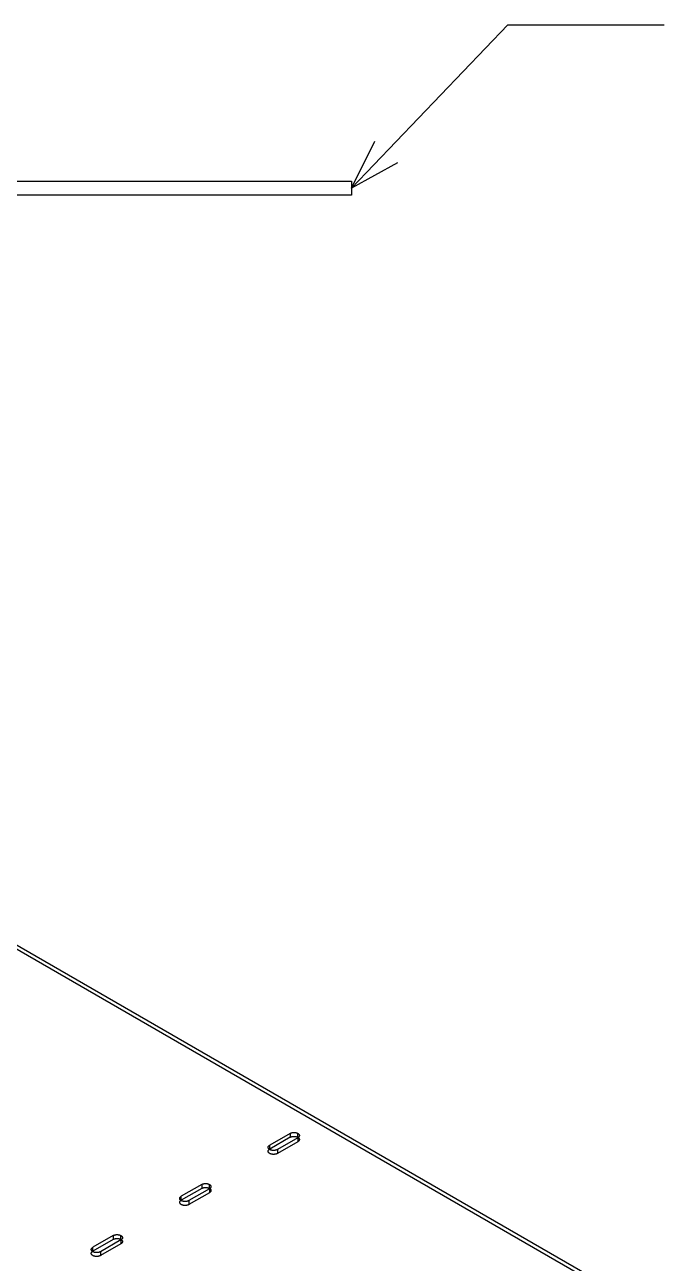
# Model space of a CAD drawing. Header units: inches. Extents: x 4 to 268, y 4 to 172.
# Drawn here: x 91.48 to 102.84, y 26.21 to 48.22 of the extents above; entities that cross this region are included whole.
import ezdxf

# ---------------------------------------------------------------- set-up
doc = ezdxf.new("R2010")
doc.units = ezdxf.units.IN
doc.header["$MEASUREMENT"] = 0

msp = doc.modelspace()

# ---------------------------------------------------------------- linework, layer by layer
at = {"layer": 'ANNOTATION'}
for p, q in [((97.288, 45.319), (100.066, 48.222)), ((100.066, 48.222), (102.844, 48.222)), ((97.288, 45.319), (97.702, 46.154)), ((98.103, 45.77), (97.288, 45.319))]:
    msp.add_line(p, q, dxfattribs=at)
at = {"layer": 'OUTLINE'}
for p, q in [((31.601, 45.444), (97.288, 45.444)), ((97.288, 45.444), (97.288, 45.194)), ((97.288, 45.194), (31.601, 45.194)), ((86.096, 34.889), (101.93, 25.747)), ((86.096, 34.819), (101.93, 25.677)), ((96.195, 28.519), (95.832, 28.309)), ((96.195, 28.449), (95.832, 28.24)), ((96.331, 28.44), (95.968, 28.231)), ((96.195, 28.519), (96.197, 28.52)), ((96.195, 28.519), (96.195, 28.449)), ((96.195, 28.449), (96.197, 28.45)), ((96.197, 28.52), (96.198, 28.521)), ((96.197, 28.45), (96.198, 28.451)), ((96.198, 28.521), (96.2, 28.522)), ((96.198, 28.451), (96.2, 28.452)), ((96.2, 28.522), (96.202, 28.522)), ((96.2, 28.452), (96.202, 28.453)), ((96.202, 28.522), (96.204, 28.523)), ((96.202, 28.453), (96.204, 28.454)), ((96.204, 28.523), (96.206, 28.524)), ((96.204, 28.454), (96.206, 28.454)), ((96.206, 28.524), (96.208, 28.525)), ((96.206, 28.454), (96.208, 28.455)), ((96.208, 28.525), (96.209, 28.526)), ((96.208, 28.455), (96.209, 28.456)), ((96.209, 28.526), (96.211, 28.526)), ((96.209, 28.456), (96.211, 28.457)), ((96.211, 28.526), (96.213, 28.527)), ((96.211, 28.457), (96.213, 28.457)), ((96.213, 28.527), (96.216, 28.528)), ((96.213, 28.457), (96.216, 28.458)), ((96.216, 28.528), (96.218, 28.529)), ((96.216, 28.458), (96.218, 28.459)), ((96.218, 28.529), (96.22, 28.529)), ((96.218, 28.459), (96.22, 28.459)), ((96.22, 28.529), (96.222, 28.53)), ((96.22, 28.459), (96.222, 28.46)), ((96.222, 28.53), (96.224, 28.53)), ((96.222, 28.46), (96.224, 28.461)), ((96.224, 28.53), (96.226, 28.531)), ((96.224, 28.461), (96.226, 28.461)), ((96.226, 28.531), (96.228, 28.531)), ((96.226, 28.461), (96.228, 28.462)), ((96.228, 28.531), (96.231, 28.532)), ((96.228, 28.462), (96.231, 28.462)), ((96.231, 28.532), (96.233, 28.532)), ((96.231, 28.462), (96.233, 28.462)), ((96.233, 28.532), (96.235, 28.533)), ((96.233, 28.462), (96.235, 28.463)), ((96.235, 28.533), (96.237, 28.533)), ((96.235, 28.463), (96.237, 28.463)), ((96.237, 28.533), (96.24, 28.533)), ((96.237, 28.463), (96.24, 28.464)), ((96.24, 28.533), (96.242, 28.534)), ((96.24, 28.464), (96.242, 28.464)), ((96.242, 28.534), (96.244, 28.534)), ((96.242, 28.464), (96.244, 28.464)), ((96.244, 28.534), (96.246, 28.534)), ((96.244, 28.464), (96.246, 28.464)), ((96.246, 28.534), (96.249, 28.534)), ((96.246, 28.464), (96.249, 28.465)), ((96.249, 28.534), (96.251, 28.535)), ((96.249, 28.465), (96.251, 28.465)), ((96.251, 28.535), (96.254, 28.535)), ((96.251, 28.465), (96.254, 28.465)), ((96.254, 28.535), (96.256, 28.535)), ((96.254, 28.465), (96.256, 28.465)), ((96.256, 28.535), (96.258, 28.535)), ((96.256, 28.465), (96.258, 28.465)), ((96.258, 28.535), (96.261, 28.535)), ((96.258, 28.465), (96.261, 28.465)), ((96.261, 28.535), (96.263, 28.535)), ((96.261, 28.465), (96.263, 28.465)), ((96.263, 28.535), (96.265, 28.535)), ((96.263, 28.465), (96.265, 28.465)), ((96.265, 28.535), (96.268, 28.535)), ((96.265, 28.465), (96.268, 28.465)), ((96.268, 28.535), (96.27, 28.535)), ((96.268, 28.465), (96.27, 28.465)), ((96.27, 28.535), (96.272, 28.535)), ((96.27, 28.465), (96.272, 28.465)), ((96.272, 28.535), (96.275, 28.535)), ((96.272, 28.465), (96.275, 28.465)), ((96.275, 28.535), (96.277, 28.534)), ((96.275, 28.465), (96.277, 28.465)), ((96.277, 28.534), (96.279, 28.534)), ((96.277, 28.465), (96.279, 28.464)), ((96.279, 28.534), (96.282, 28.534)), ((96.279, 28.464), (96.282, 28.464)), ((96.282, 28.534), (96.284, 28.534)), ((96.282, 28.464), (96.284, 28.464)), ((96.284, 28.534), (96.286, 28.533)), ((96.284, 28.464), (96.286, 28.464)), ((96.286, 28.533), (96.289, 28.533)), ((96.286, 28.464), (96.289, 28.463)), ((96.289, 28.533), (96.291, 28.533)), ((96.289, 28.463), (96.291, 28.463)), ((96.291, 28.533), (96.293, 28.532)), ((96.291, 28.463), (96.293, 28.462)), ((96.293, 28.532), (96.295, 28.532)), ((96.293, 28.462), (96.295, 28.462)), ((96.295, 28.532), (96.298, 28.531)), ((96.295, 28.462), (96.298, 28.462)), ((96.298, 28.531), (96.3, 28.531)), ((96.298, 28.462), (96.3, 28.461)), ((96.3, 28.531), (96.302, 28.53)), ((96.3, 28.461), (96.302, 28.461)), ((96.302, 28.53), (96.304, 28.53)), ((96.302, 28.461), (96.304, 28.46)), ((96.304, 28.53), (96.306, 28.529)), ((96.304, 28.46), (96.306, 28.459)), ((96.306, 28.529), (96.308, 28.529)), ((96.306, 28.459), (96.308, 28.459)), ((96.308, 28.529), (96.31, 28.528)), ((96.308, 28.459), (96.31, 28.458)), ((96.31, 28.528), (96.312, 28.527)), ((96.31, 28.458), (96.312, 28.457)), ((96.312, 28.527), (96.314, 28.526)), ((96.312, 28.457), (96.314, 28.457)), ((96.314, 28.526), (96.316, 28.526)), ((96.314, 28.457), (96.316, 28.456)), ((96.316, 28.526), (96.318, 28.525)), ((96.316, 28.456), (96.318, 28.455)), ((96.318, 28.525), (96.32, 28.524)), ((96.318, 28.455), (96.32, 28.454)), ((96.32, 28.524), (96.322, 28.523)), ((96.32, 28.454), (96.322, 28.454)), ((96.322, 28.523), (96.324, 28.522)), ((96.322, 28.454), (96.324, 28.453)), ((96.324, 28.522), (96.326, 28.522)), ((96.324, 28.453), (96.326, 28.452)), ((96.326, 28.522), (96.328, 28.521)), ((96.326, 28.452), (96.328, 28.451)), ((96.328, 28.521), (96.329, 28.52)), ((96.328, 28.451), (96.329, 28.45)), ((96.329, 28.52), (96.331, 28.519)), ((96.329, 28.45), (96.331, 28.449)), ((96.331, 28.519), (96.333, 28.518)), ((96.331, 28.449), (96.331, 28.519)), ((96.331, 28.449), (96.333, 28.448)), ((96.333, 28.441), (96.331, 28.44)), ((96.331, 28.44), (96.331, 28.37)), ((96.333, 28.518), (96.334, 28.517)), ((96.333, 28.448), (96.334, 28.447)), ((96.334, 28.442), (96.333, 28.441)), ((96.334, 28.517), (96.336, 28.516)), ((96.334, 28.447), (96.336, 28.446)), ((96.336, 28.443), (96.334, 28.442)), ((96.336, 28.516), (96.337, 28.515)), ((96.336, 28.446), (96.337, 28.445)), ((96.337, 28.444), (96.336, 28.443)), ((96.337, 28.515), (96.339, 28.514)), ((96.339, 28.445), (96.337, 28.444)), ((96.337, 28.445), (96.339, 28.444)), ((96.339, 28.514), (96.34, 28.513)), ((96.34, 28.446), (96.339, 28.445)), ((96.339, 28.444), (96.34, 28.443)), ((96.34, 28.513), (96.342, 28.512)), ((96.342, 28.448), (96.34, 28.446)), ((96.34, 28.443), (96.342, 28.442)), ((96.342, 28.512), (96.343, 28.51)), ((96.343, 28.449), (96.342, 28.448)), ((96.342, 28.442), (96.343, 28.441)), ((96.343, 28.51), (96.344, 28.509)), ((96.344, 28.45), (96.343, 28.449)), ((96.343, 28.441), (96.344, 28.439)), ((96.344, 28.509), (96.345, 28.508)), ((96.345, 28.451), (96.344, 28.45)), ((96.344, 28.439), (96.345, 28.438)), ((96.345, 28.508), (96.347, 28.507)), ((96.347, 28.452), (96.345, 28.451)), ((96.345, 28.438), (96.347, 28.437)), ((96.347, 28.507), (96.348, 28.506)), ((96.348, 28.453), (96.347, 28.452)), ((96.347, 28.437), (96.348, 28.436)), ((96.348, 28.506), (96.349, 28.505)), ((96.349, 28.455), (96.348, 28.453)), ((96.348, 28.436), (96.349, 28.435)), ((96.349, 28.505), (96.35, 28.503)), ((96.35, 28.456), (96.349, 28.455)), ((96.349, 28.435), (96.35, 28.433)), ((96.35, 28.503), (96.351, 28.502)), ((96.351, 28.457), (96.35, 28.456)), ((96.35, 28.433), (96.351, 28.432)), ((96.351, 28.502), (96.352, 28.501)), ((96.352, 28.458), (96.351, 28.457)), ((96.351, 28.432), (96.352, 28.431)), ((96.352, 28.501), (96.353, 28.5)), ((96.353, 28.46), (96.352, 28.458)), ((96.352, 28.431), (96.353, 28.43)), ((96.353, 28.5), (96.354, 28.498)), ((96.354, 28.461), (96.353, 28.46)), ((96.353, 28.43), (96.354, 28.428)), ((96.354, 28.498), (96.354, 28.497)), ((96.354, 28.497), (96.355, 28.496)), ((96.355, 28.463), (96.354, 28.462)), ((96.354, 28.462), (96.354, 28.461)), ((96.354, 28.428), (96.354, 28.427)), ((96.354, 28.427), (96.355, 28.426)), ((96.355, 28.496), (96.356, 28.494)), ((96.356, 28.465), (96.355, 28.463)), ((96.355, 28.426), (96.356, 28.425)), ((96.356, 28.494), (96.356, 28.493)), ((96.356, 28.493), (96.357, 28.492)), ((96.357, 28.467), (96.356, 28.466)), ((96.356, 28.466), (96.356, 28.465)), ((96.356, 28.425), (96.356, 28.423)), ((96.356, 28.423), (96.357, 28.422)), ((96.357, 28.398), (96.356, 28.396)), ((96.356, 28.396), (96.356, 28.395)), ((96.357, 28.492), (96.357, 28.49)), ((96.357, 28.49), (96.358, 28.489)), ((96.358, 28.47), (96.357, 28.469)), ((96.357, 28.469), (96.357, 28.467)), ((96.357, 28.422), (96.357, 28.421)), ((96.357, 28.421), (96.358, 28.419)), ((96.358, 28.4), (96.357, 28.399)), ((96.357, 28.399), (96.357, 28.398)), ((96.358, 28.489), (96.358, 28.488)), ((96.358, 28.488), (96.358, 28.486)), ((96.358, 28.486), (96.359, 28.485)), ((96.359, 28.474), (96.358, 28.473)), ((96.358, 28.473), (96.358, 28.471)), ((96.358, 28.471), (96.358, 28.47)), ((96.358, 28.419), (96.358, 28.418)), ((96.358, 28.418), (96.358, 28.417)), ((96.358, 28.417), (96.359, 28.415)), ((96.359, 28.404), (96.358, 28.403)), ((96.358, 28.403), (96.358, 28.402)), ((96.358, 28.402), (96.358, 28.4)), ((96.359, 28.485), (96.359, 28.484)), ((96.359, 28.484), (96.359, 28.482)), ((96.359, 28.482), (96.359, 28.481)), ((96.359, 28.481), (96.359, 28.48)), ((96.359, 28.48), (96.359, 28.478)), ((96.359, 28.478), (96.359, 28.477)), ((96.359, 28.477), (96.359, 28.475)), ((96.359, 28.475), (96.359, 28.474)), ((96.359, 28.415), (96.359, 28.414)), ((96.359, 28.414), (96.359, 28.412)), ((96.359, 28.412), (96.359, 28.411)), ((96.359, 28.411), (96.359, 28.41)), ((96.359, 28.41), (96.359, 28.408)), ((96.359, 28.408), (96.359, 28.407)), ((96.359, 28.407), (96.359, 28.406)), ((96.359, 28.406), (96.359, 28.404)), ((95.804, 28.276), (95.805, 28.278)), ((95.804, 28.273), (95.804, 28.276)), ((95.804, 28.27), (95.804, 28.273)), ((95.804, 28.267), (95.804, 28.27)), ((95.804, 28.265), (95.804, 28.267)), ((95.805, 28.262), (95.804, 28.265)), ((95.804, 28.206), (95.805, 28.208)), ((95.804, 28.203), (95.804, 28.206)), ((95.804, 28.2), (95.804, 28.203)), ((95.804, 28.198), (95.804, 28.2)), ((95.804, 28.195), (95.804, 28.198)), ((95.805, 28.192), (95.804, 28.195)), ((95.805, 28.278), (95.806, 28.281)), ((95.806, 28.259), (95.805, 28.262)), ((95.805, 28.208), (95.806, 28.211)), ((95.806, 28.189), (95.805, 28.192)), ((95.806, 28.281), (95.807, 28.284)), ((95.807, 28.257), (95.806, 28.259)), ((95.806, 28.211), (95.807, 28.214)), ((95.807, 28.187), (95.806, 28.189)), ((95.807, 28.284), (95.808, 28.286)), ((95.808, 28.254), (95.807, 28.257)), ((95.807, 28.214), (95.808, 28.216)), ((95.808, 28.184), (95.807, 28.187)), ((95.808, 28.286), (95.81, 28.289)), ((95.81, 28.251), (95.808, 28.254)), ((95.808, 28.216), (95.81, 28.219)), ((95.81, 28.182), (95.808, 28.184)), ((95.81, 28.289), (95.811, 28.291)), ((95.811, 28.249), (95.81, 28.251)), ((95.81, 28.219), (95.811, 28.222)), ((95.811, 28.179), (95.81, 28.182)), ((95.811, 28.291), (95.813, 28.294)), ((95.813, 28.246), (95.811, 28.249)), ((95.811, 28.222), (95.813, 28.224)), ((95.813, 28.177), (95.811, 28.179)), ((95.813, 28.294), (95.815, 28.296)), ((95.815, 28.244), (95.813, 28.246)), ((95.813, 28.224), (95.815, 28.226)), ((95.815, 28.174), (95.813, 28.177)), ((95.815, 28.296), (95.818, 28.299)), ((95.818, 28.242), (95.815, 28.244)), ((95.815, 28.226), (95.818, 28.229)), ((95.818, 28.299), (95.82, 28.301)), ((95.82, 28.239), (95.818, 28.242)), ((95.818, 28.229), (95.82, 28.231)), ((95.82, 28.301), (95.823, 28.303)), ((95.823, 28.237), (95.82, 28.239)), ((95.82, 28.231), (95.823, 28.233)), ((95.823, 28.303), (95.826, 28.305)), ((95.826, 28.235), (95.823, 28.237)), ((95.823, 28.233), (95.826, 28.235)), ((95.826, 28.305), (95.829, 28.307)), ((95.826, 28.235), (95.829, 28.238)), ((95.829, 28.233), (95.826, 28.235)), ((95.829, 28.307), (95.832, 28.309)), ((95.829, 28.238), (95.832, 28.24)), ((95.832, 28.231), (95.829, 28.233)), ((95.832, 28.24), (95.832, 28.309)), ((95.836, 28.229), (95.832, 28.231)), ((95.839, 28.227), (95.836, 28.229)), ((95.843, 28.225), (95.839, 28.227)), ((95.847, 28.224), (95.843, 28.225)), ((95.851, 28.222), (95.847, 28.224)), ((95.855, 28.221), (95.851, 28.222)), ((95.859, 28.22), (95.855, 28.221)), ((95.863, 28.219), (95.859, 28.22)), ((95.868, 28.218), (95.863, 28.219)), ((95.872, 28.217), (95.868, 28.218)), ((95.877, 28.216), (95.872, 28.217)), ((95.881, 28.216), (95.877, 28.216)), ((95.886, 28.215), (95.881, 28.216)), ((95.891, 28.215), (95.886, 28.215)), ((95.895, 28.215), (95.891, 28.215)), ((95.9, 28.215), (95.895, 28.215)), ((95.905, 28.215), (95.9, 28.215)), ((95.91, 28.215), (95.905, 28.215)), ((95.914, 28.215), (95.91, 28.215)), ((95.919, 28.216), (95.914, 28.215)), ((95.924, 28.216), (95.919, 28.216)), ((95.928, 28.217), (95.924, 28.216)), ((95.933, 28.218), (95.928, 28.217)), ((95.937, 28.219), (95.933, 28.218)), ((95.941, 28.22), (95.937, 28.219)), ((95.945, 28.221), (95.941, 28.22)), ((95.95, 28.222), (95.945, 28.221)), ((95.954, 28.224), (95.95, 28.222)), ((95.957, 28.225), (95.954, 28.224)), ((95.961, 28.227), (95.957, 28.225)), ((95.965, 28.229), (95.961, 28.227)), ((95.968, 28.231), (95.965, 28.229)), ((96.331, 28.37), (95.968, 28.161)), ((95.968, 28.231), (95.968, 28.161)), ((96.333, 28.371), (96.331, 28.37)), ((96.334, 28.372), (96.333, 28.371)), ((96.336, 28.373), (96.334, 28.372)), ((96.337, 28.374), (96.336, 28.373)), ((96.339, 28.376), (96.337, 28.374)), ((96.34, 28.377), (96.339, 28.376)), ((96.342, 28.378), (96.34, 28.377)), ((96.343, 28.379), (96.342, 28.378)), ((96.344, 28.38), (96.343, 28.379)), ((96.345, 28.381), (96.344, 28.38)), ((96.347, 28.382), (96.345, 28.381)), ((96.348, 28.384), (96.347, 28.382)), ((96.349, 28.385), (96.348, 28.384)), ((96.35, 28.386), (96.349, 28.385)), ((96.351, 28.387), (96.35, 28.386)), ((96.352, 28.388), (96.351, 28.387)), ((96.353, 28.39), (96.352, 28.388)), ((96.354, 28.391), (96.353, 28.39)), ((96.355, 28.394), (96.354, 28.392)), ((96.354, 28.392), (96.354, 28.391)), ((96.356, 28.395), (96.355, 28.394)), ((95.818, 28.172), (95.815, 28.174)), ((95.82, 28.169), (95.818, 28.172)), ((95.823, 28.167), (95.82, 28.169)), ((95.826, 28.165), (95.823, 28.167)), ((95.829, 28.163), (95.826, 28.165)), ((95.832, 28.161), (95.829, 28.163)), ((95.836, 28.159), (95.832, 28.161)), ((95.839, 28.157), (95.836, 28.159)), ((95.843, 28.156), (95.839, 28.157)), ((95.847, 28.154), (95.843, 28.156)), ((95.851, 28.153), (95.847, 28.154)), ((95.855, 28.151), (95.851, 28.153)), ((95.859, 28.15), (95.855, 28.151)), ((95.863, 28.149), (95.859, 28.15)), ((95.868, 28.148), (95.863, 28.149)), ((95.872, 28.147), (95.868, 28.148)), ((95.877, 28.146), (95.872, 28.147)), ((95.881, 28.146), (95.877, 28.146)), ((95.886, 28.145), (95.881, 28.146)), ((95.891, 28.145), (95.886, 28.145)), ((95.895, 28.145), (95.891, 28.145)), ((95.9, 28.145), (95.895, 28.145)), ((95.905, 28.145), (95.9, 28.145)), ((95.91, 28.145), (95.905, 28.145)), ((95.914, 28.145), (95.91, 28.145)), ((95.919, 28.146), (95.914, 28.145)), ((95.924, 28.146), (95.919, 28.146)), ((95.928, 28.147), (95.924, 28.146)), ((95.933, 28.148), (95.928, 28.147)), ((95.937, 28.149), (95.933, 28.148)), ((95.941, 28.15), (95.937, 28.149)), ((95.945, 28.151), (95.941, 28.15)), ((95.95, 28.153), (95.945, 28.151)), ((95.954, 28.154), (95.95, 28.153)), ((95.957, 28.156), (95.954, 28.154)), ((95.961, 28.157), (95.957, 28.156)), ((95.965, 28.159), (95.961, 28.157)), ((95.968, 28.161), (95.965, 28.159)), ((94.623, 27.611), (94.26, 27.402)), ((94.623, 27.541), (94.26, 27.332)), ((94.759, 27.533), (94.396, 27.323)), ((94.623, 27.611), (94.624, 27.612)), ((94.623, 27.611), (94.623, 27.541)), ((94.623, 27.541), (94.624, 27.542)), ((94.624, 27.612), (94.626, 27.613)), ((94.624, 27.542), (94.626, 27.543)), ((94.626, 27.613), (94.628, 27.614)), ((94.626, 27.543), (94.628, 27.544)), ((94.628, 27.614), (94.63, 27.615)), ((94.628, 27.544), (94.63, 27.545)), ((94.63, 27.615), (94.632, 27.616)), ((94.63, 27.545), (94.632, 27.546)), ((94.632, 27.616), (94.634, 27.616)), ((94.632, 27.546), (94.634, 27.547)), ((94.634, 27.616), (94.635, 27.617)), ((94.634, 27.547), (94.635, 27.547)), ((94.635, 27.617), (94.637, 27.618)), ((94.635, 27.547), (94.637, 27.548)), ((94.637, 27.618), (94.639, 27.619)), ((94.637, 27.548), (94.639, 27.549)), ((94.639, 27.619), (94.641, 27.619)), ((94.639, 27.549), (94.641, 27.55)), ((94.641, 27.619), (94.643, 27.62)), ((94.641, 27.55), (94.643, 27.55)), ((94.643, 27.62), (94.645, 27.621)), ((94.643, 27.55), (94.645, 27.551)), ((94.645, 27.621), (94.648, 27.621)), ((94.645, 27.551), (94.648, 27.552)), ((94.648, 27.621), (94.65, 27.622)), ((94.648, 27.552), (94.65, 27.552)), ((94.65, 27.622), (94.652, 27.623)), ((94.65, 27.552), (94.652, 27.553)), ((94.652, 27.623), (94.654, 27.623)), ((94.652, 27.553), (94.654, 27.553)), ((94.654, 27.623), (94.656, 27.624)), ((94.654, 27.553), (94.656, 27.554)), ((94.656, 27.624), (94.658, 27.624)), ((94.656, 27.554), (94.658, 27.554)), ((94.658, 27.624), (94.661, 27.625)), ((94.658, 27.554), (94.661, 27.555)), ((94.661, 27.625), (94.663, 27.625)), ((94.661, 27.555), (94.663, 27.555)), ((94.663, 27.625), (94.665, 27.625)), ((94.663, 27.555), (94.665, 27.556)), ((94.665, 27.625), (94.667, 27.626)), ((94.665, 27.556), (94.667, 27.556)), ((94.667, 27.626), (94.67, 27.626)), ((94.667, 27.556), (94.67, 27.556)), ((94.67, 27.626), (94.672, 27.626)), ((94.67, 27.556), (94.672, 27.557)), ((94.672, 27.626), (94.674, 27.627)), ((94.672, 27.557), (94.674, 27.557)), ((94.674, 27.627), (94.677, 27.627)), ((94.674, 27.557), (94.677, 27.557)), ((94.677, 27.627), (94.679, 27.627)), ((94.677, 27.557), (94.679, 27.557)), ((94.679, 27.627), (94.681, 27.627)), ((94.679, 27.557), (94.681, 27.557)), ((94.681, 27.627), (94.684, 27.627)), ((94.681, 27.557), (94.684, 27.557)), ((94.684, 27.627), (94.686, 27.627)), ((94.684, 27.557), (94.686, 27.558)), ((94.686, 27.627), (94.688, 27.627)), ((94.686, 27.558), (94.688, 27.558)), ((94.688, 27.627), (94.691, 27.627)), ((94.688, 27.558), (94.691, 27.558)), ((94.691, 27.627), (94.693, 27.627)), ((94.691, 27.558), (94.693, 27.558)), ((94.693, 27.627), (94.696, 27.627)), ((94.693, 27.558), (94.696, 27.558)), ((94.696, 27.627), (94.698, 27.627)), ((94.696, 27.558), (94.698, 27.557)), ((94.698, 27.627), (94.7, 27.627)), ((94.698, 27.557), (94.7, 27.557)), ((94.7, 27.627), (94.703, 27.627)), ((94.7, 27.557), (94.703, 27.557)), ((94.703, 27.627), (94.705, 27.627)), ((94.703, 27.557), (94.705, 27.557)), ((94.705, 27.627), (94.707, 27.627)), ((94.705, 27.557), (94.707, 27.557)), ((94.707, 27.627), (94.71, 27.626)), ((94.707, 27.557), (94.71, 27.557)), ((94.71, 27.626), (94.712, 27.626)), ((94.71, 27.557), (94.712, 27.556)), ((94.712, 27.626), (94.714, 27.626)), ((94.712, 27.556), (94.714, 27.556)), ((94.714, 27.626), (94.716, 27.625)), ((94.714, 27.556), (94.716, 27.556)), ((94.716, 27.625), (94.719, 27.625)), ((94.716, 27.556), (94.719, 27.555)), ((94.719, 27.625), (94.721, 27.625)), ((94.719, 27.555), (94.721, 27.555)), ((94.721, 27.625), (94.723, 27.624)), ((94.721, 27.555), (94.723, 27.554)), ((94.723, 27.624), (94.725, 27.624)), ((94.723, 27.554), (94.725, 27.554)), ((94.725, 27.624), (94.728, 27.623)), ((94.725, 27.554), (94.728, 27.553)), ((94.728, 27.623), (94.73, 27.623)), ((94.728, 27.553), (94.73, 27.553)), ((94.73, 27.623), (94.732, 27.622)), ((94.73, 27.553), (94.732, 27.552)), ((94.732, 27.622), (94.734, 27.621)), ((94.732, 27.552), (94.734, 27.552)), ((94.734, 27.621), (94.736, 27.621)), ((94.734, 27.552), (94.736, 27.551)), ((94.736, 27.621), (94.738, 27.62)), ((94.736, 27.551), (94.738, 27.55)), ((94.738, 27.62), (94.74, 27.619)), ((94.738, 27.55), (94.74, 27.55)), ((94.74, 27.619), (94.742, 27.619)), ((94.74, 27.55), (94.742, 27.549)), ((94.742, 27.619), (94.744, 27.618)), ((94.742, 27.549), (94.744, 27.548)), ((94.744, 27.618), (94.746, 27.617)), ((94.744, 27.548), (94.746, 27.547)), ((94.746, 27.617), (94.748, 27.616)), ((94.746, 27.547), (94.748, 27.547)), ((94.748, 27.616), (94.75, 27.616)), ((94.748, 27.547), (94.75, 27.546)), ((94.75, 27.616), (94.752, 27.615)), ((94.75, 27.546), (94.752, 27.545)), ((94.752, 27.615), (94.754, 27.614)), ((94.752, 27.545), (94.754, 27.544)), ((94.754, 27.614), (94.755, 27.613)), ((94.754, 27.544), (94.755, 27.543)), ((94.755, 27.613), (94.757, 27.612)), ((94.755, 27.543), (94.757, 27.542)), ((94.757, 27.612), (94.759, 27.611)), ((94.757, 27.542), (94.759, 27.541)), ((94.759, 27.541), (94.759, 27.611)), ((94.759, 27.611), (94.76, 27.61)), ((94.759, 27.541), (94.76, 27.54)), ((94.76, 27.534), (94.759, 27.533)), ((94.759, 27.533), (94.759, 27.463)), ((94.76, 27.61), (94.762, 27.609)), ((94.76, 27.54), (94.762, 27.539)), ((94.762, 27.535), (94.76, 27.534)), ((94.762, 27.609), (94.764, 27.608)), ((94.762, 27.539), (94.764, 27.538)), ((94.764, 27.536), (94.762, 27.535)), ((94.764, 27.608), (94.765, 27.607)), ((94.764, 27.538), (94.765, 27.537)), ((94.765, 27.537), (94.764, 27.536)), ((94.765, 27.607), (94.767, 27.606)), ((94.767, 27.538), (94.765, 27.537)), ((94.765, 27.537), (94.767, 27.536)), ((94.767, 27.606), (94.768, 27.605)), ((94.768, 27.539), (94.767, 27.538)), ((94.767, 27.536), (94.768, 27.535)), ((94.768, 27.605), (94.769, 27.604)), ((94.769, 27.54), (94.768, 27.539)), ((94.768, 27.535), (94.769, 27.534)), ((94.769, 27.604), (94.771, 27.603)), ((94.771, 27.541), (94.769, 27.54)), ((94.769, 27.534), (94.771, 27.533)), ((94.771, 27.603), (94.772, 27.602)), ((94.772, 27.542), (94.771, 27.541)), ((94.771, 27.533), (94.772, 27.532)), ((94.772, 27.602), (94.773, 27.6)), ((94.773, 27.543), (94.772, 27.542)), ((94.772, 27.532), (94.773, 27.531)), ((94.773, 27.6), (94.775, 27.599)), ((94.775, 27.544), (94.773, 27.543)), ((94.773, 27.531), (94.775, 27.529)), ((94.775, 27.599), (94.776, 27.598)), ((94.776, 27.546), (94.775, 27.544)), ((94.775, 27.529), (94.776, 27.528)), ((94.776, 27.598), (94.777, 27.597)), ((94.777, 27.547), (94.776, 27.546)), ((94.776, 27.528), (94.777, 27.527)), ((94.777, 27.597), (94.778, 27.596)), ((94.778, 27.548), (94.777, 27.547)), ((94.777, 27.527), (94.778, 27.526)), ((94.778, 27.596), (94.779, 27.594)), ((94.779, 27.549), (94.778, 27.548)), ((94.778, 27.526), (94.779, 27.525)), ((94.779, 27.594), (94.78, 27.593)), ((94.78, 27.551), (94.779, 27.549)), ((94.779, 27.525), (94.78, 27.523)), ((94.78, 27.593), (94.781, 27.592)), ((94.781, 27.552), (94.78, 27.551)), ((94.78, 27.523), (94.781, 27.522)), ((94.781, 27.592), (94.781, 27.591)), ((94.781, 27.591), (94.782, 27.589)), ((94.782, 27.554), (94.781, 27.553)), ((94.781, 27.553), (94.781, 27.552)), ((94.781, 27.522), (94.781, 27.521)), ((94.781, 27.521), (94.782, 27.519)), ((94.782, 27.589), (94.783, 27.588)), ((94.783, 27.556), (94.782, 27.554)), ((94.782, 27.519), (94.783, 27.518)), ((94.783, 27.588), (94.784, 27.587)), ((94.784, 27.557), (94.783, 27.556)), ((94.783, 27.518), (94.784, 27.517)), ((94.784, 27.587), (94.784, 27.585)), ((94.784, 27.585), (94.785, 27.584)), ((94.785, 27.56), (94.784, 27.558)), ((94.784, 27.558), (94.784, 27.557)), ((94.784, 27.517), (94.784, 27.516)), ((94.784, 27.516), (94.785, 27.514)), ((94.785, 27.584), (94.785, 27.583)), ((94.785, 27.583), (94.786, 27.581)), ((94.786, 27.562), (94.785, 27.561)), ((94.785, 27.561), (94.785, 27.56)), ((94.786, 27.581), (94.786, 27.58)), ((94.786, 27.58), (94.786, 27.579)), ((94.786, 27.579), (94.787, 27.577)), ((94.787, 27.566), (94.786, 27.565)), ((94.786, 27.565), (94.786, 27.564)), ((94.786, 27.564), (94.786, 27.562)), ((94.787, 27.577), (94.787, 27.576)), ((94.787, 27.576), (94.787, 27.575)), ((94.787, 27.575), (94.787, 27.573)), ((94.787, 27.573), (94.787, 27.572)), ((94.787, 27.572), (94.787, 27.57)), ((94.787, 27.57), (94.787, 27.569)), ((94.787, 27.569), (94.787, 27.568)), ((94.787, 27.568), (94.787, 27.566)), ((94.232, 27.368), (94.233, 27.371)), ((94.232, 27.365), (94.232, 27.368)), ((94.232, 27.362), (94.232, 27.365)), ((94.232, 27.36), (94.232, 27.362)), ((94.232, 27.357), (94.232, 27.36)), ((94.233, 27.354), (94.232, 27.357)), ((94.232, 27.298), (94.233, 27.301)), ((94.232, 27.295), (94.232, 27.298)), ((94.232, 27.293), (94.232, 27.295)), ((94.233, 27.371), (94.234, 27.373)), ((94.234, 27.352), (94.233, 27.354)), ((94.233, 27.301), (94.234, 27.303)), ((94.234, 27.373), (94.235, 27.376)), ((94.235, 27.349), (94.234, 27.352)), ((94.234, 27.303), (94.235, 27.306)), ((94.235, 27.376), (94.236, 27.379)), ((94.236, 27.346), (94.235, 27.349)), ((94.235, 27.306), (94.236, 27.309)), ((94.236, 27.379), (94.237, 27.381)), ((94.237, 27.344), (94.236, 27.346)), ((94.236, 27.309), (94.237, 27.311)), ((94.237, 27.381), (94.239, 27.384)), ((94.239, 27.341), (94.237, 27.344)), ((94.237, 27.311), (94.239, 27.314)), ((94.239, 27.384), (94.241, 27.386)), ((94.241, 27.339), (94.239, 27.341)), ((94.239, 27.314), (94.241, 27.316)), ((94.241, 27.386), (94.243, 27.389)), ((94.243, 27.336), (94.241, 27.339)), ((94.241, 27.316), (94.243, 27.319)), ((94.243, 27.389), (94.246, 27.391)), ((94.246, 27.334), (94.243, 27.336)), ((94.243, 27.319), (94.246, 27.321)), ((94.246, 27.391), (94.248, 27.393)), ((94.248, 27.332), (94.246, 27.334)), ((94.246, 27.321), (94.248, 27.323)), ((94.248, 27.393), (94.251, 27.395)), ((94.251, 27.329), (94.248, 27.332)), ((94.248, 27.323), (94.251, 27.326)), ((94.251, 27.395), (94.254, 27.398)), ((94.254, 27.327), (94.251, 27.329)), ((94.251, 27.326), (94.254, 27.328)), ((94.254, 27.398), (94.257, 27.4)), ((94.254, 27.328), (94.257, 27.33)), ((94.257, 27.325), (94.254, 27.327)), ((94.257, 27.4), (94.26, 27.402)), ((94.257, 27.33), (94.26, 27.332)), ((94.26, 27.323), (94.257, 27.325)), ((94.26, 27.332), (94.26, 27.402)), ((94.263, 27.321), (94.26, 27.323)), ((94.267, 27.319), (94.263, 27.321)), ((94.271, 27.318), (94.267, 27.319)), ((94.275, 27.316), (94.271, 27.318)), ((94.279, 27.315), (94.275, 27.316)), ((94.283, 27.313), (94.279, 27.315)), ((94.287, 27.312), (94.283, 27.313)), ((94.291, 27.311), (94.287, 27.312)), ((94.296, 27.31), (94.291, 27.311)), ((94.3, 27.309), (94.296, 27.31)), ((94.305, 27.309), (94.3, 27.309)), ((94.309, 27.308), (94.305, 27.309)), ((94.314, 27.307), (94.309, 27.308)), ((94.319, 27.307), (94.314, 27.307)), ((94.323, 27.307), (94.319, 27.307)), ((94.328, 27.307), (94.323, 27.307)), ((94.333, 27.307), (94.328, 27.307)), ((94.337, 27.307), (94.333, 27.307)), ((94.342, 27.307), (94.337, 27.307)), ((94.347, 27.308), (94.342, 27.307)), ((94.351, 27.309), (94.347, 27.308)), ((94.356, 27.309), (94.351, 27.309)), ((94.36, 27.31), (94.356, 27.309)), ((94.365, 27.311), (94.36, 27.31)), ((94.369, 27.312), (94.365, 27.311)), ((94.373, 27.313), (94.369, 27.312)), ((94.377, 27.315), (94.373, 27.313)), ((94.381, 27.316), (94.377, 27.315)), ((94.385, 27.318), (94.381, 27.316)), ((94.389, 27.319), (94.385, 27.318)), ((94.393, 27.321), (94.389, 27.319)), ((94.396, 27.323), (94.393, 27.321)), ((94.759, 27.463), (94.396, 27.253)), ((94.396, 27.323), (94.396, 27.253)), ((94.76, 27.464), (94.759, 27.463)), ((94.762, 27.465), (94.76, 27.464)), ((94.764, 27.466), (94.762, 27.465)), ((94.765, 27.467), (94.764, 27.466)), ((94.767, 27.468), (94.765, 27.467)), ((94.768, 27.469), (94.767, 27.468)), ((94.769, 27.47), (94.768, 27.469)), ((94.771, 27.471), (94.769, 27.47)), ((94.772, 27.472), (94.771, 27.471)), ((94.773, 27.473), (94.772, 27.472)), ((94.775, 27.475), (94.773, 27.473)), ((94.776, 27.476), (94.775, 27.475)), ((94.777, 27.477), (94.776, 27.476)), ((94.778, 27.478), (94.777, 27.477)), ((94.779, 27.48), (94.778, 27.478)), ((94.78, 27.481), (94.779, 27.48)), ((94.781, 27.482), (94.78, 27.481)), ((94.782, 27.485), (94.781, 27.483)), ((94.781, 27.483), (94.781, 27.482)), ((94.783, 27.486), (94.782, 27.485)), ((94.784, 27.487), (94.783, 27.486)), ((94.785, 27.49), (94.784, 27.489)), ((94.784, 27.489), (94.784, 27.487)), ((94.785, 27.514), (94.785, 27.513)), ((94.785, 27.513), (94.786, 27.512)), ((94.786, 27.493), (94.785, 27.491)), ((94.785, 27.491), (94.785, 27.49)), ((94.786, 27.512), (94.786, 27.51)), ((94.786, 27.51), (94.786, 27.509)), ((94.786, 27.509), (94.787, 27.507)), ((94.787, 27.497), (94.786, 27.495)), ((94.786, 27.495), (94.786, 27.494)), ((94.786, 27.494), (94.786, 27.493)), ((94.787, 27.507), (94.787, 27.506)), ((94.787, 27.506), (94.787, 27.505)), ((94.787, 27.505), (94.787, 27.503)), ((94.787, 27.503), (94.787, 27.502)), ((94.787, 27.502), (94.787, 27.501)), ((94.787, 27.501), (94.787, 27.499)), ((94.787, 27.499), (94.787, 27.498)), ((94.787, 27.498), (94.787, 27.497)), ((94.232, 27.29), (94.232, 27.293)), ((94.232, 27.287), (94.232, 27.29)), ((94.233, 27.284), (94.232, 27.287)), ((94.234, 27.282), (94.233, 27.284)), ((94.235, 27.279), (94.234, 27.282)), ((94.236, 27.276), (94.235, 27.279)), ((94.237, 27.274), (94.236, 27.276)), ((94.239, 27.271), (94.237, 27.274)), ((94.241, 27.269), (94.239, 27.271)), ((94.243, 27.266), (94.241, 27.269)), ((94.246, 27.264), (94.243, 27.266)), ((94.248, 27.262), (94.246, 27.264)), ((94.251, 27.259), (94.248, 27.262)), ((94.254, 27.257), (94.251, 27.259)), ((94.257, 27.255), (94.254, 27.257)), ((94.26, 27.253), (94.257, 27.255)), ((94.263, 27.251), (94.26, 27.253)), ((94.267, 27.25), (94.263, 27.251)), ((94.271, 27.248), (94.267, 27.25)), ((94.275, 27.246), (94.271, 27.248)), ((94.279, 27.245), (94.275, 27.246)), ((94.283, 27.244), (94.279, 27.245)), ((94.287, 27.242), (94.283, 27.244)), ((94.291, 27.241), (94.287, 27.242)), ((94.296, 27.24), (94.291, 27.241)), ((94.3, 27.239), (94.296, 27.24)), ((94.305, 27.239), (94.3, 27.239)), ((94.309, 27.238), (94.305, 27.239)), ((94.314, 27.238), (94.309, 27.238)), ((94.319, 27.237), (94.314, 27.238)), ((94.323, 27.237), (94.319, 27.237)), ((94.328, 27.237), (94.323, 27.237)), ((94.333, 27.237), (94.328, 27.237)), ((94.337, 27.237), (94.333, 27.237)), ((94.342, 27.238), (94.337, 27.237)), ((94.347, 27.238), (94.342, 27.238)), ((94.351, 27.239), (94.347, 27.238)), ((94.356, 27.239), (94.351, 27.239)), ((94.36, 27.24), (94.356, 27.239)), ((94.365, 27.241), (94.36, 27.24)), ((94.369, 27.242), (94.365, 27.241)), ((94.373, 27.244), (94.369, 27.242)), ((94.377, 27.245), (94.373, 27.244)), ((94.381, 27.246), (94.377, 27.245)), ((94.385, 27.248), (94.381, 27.246)), ((94.389, 27.25), (94.385, 27.248)), ((94.393, 27.251), (94.389, 27.25)), ((94.396, 27.253), (94.393, 27.251)), ((93.051, 26.703), (92.688, 26.494)), ((93.051, 26.703), (93.052, 26.704)), ((93.051, 26.703), (93.051, 26.634)), ((93.051, 26.634), (93.052, 26.635)), ((93.052, 26.704), (93.054, 26.705)), ((93.052, 26.635), (93.054, 26.636)), ((93.054, 26.705), (93.056, 26.706)), ((93.054, 26.636), (93.056, 26.636)), ((93.056, 26.706), (93.058, 26.707)), ((93.056, 26.636), (93.058, 26.637)), ((93.058, 26.707), (93.06, 26.708)), ((93.058, 26.637), (93.06, 26.638)), ((93.06, 26.708), (93.061, 26.709)), ((93.06, 26.638), (93.061, 26.639)), ((93.061, 26.709), (93.063, 26.71)), ((93.061, 26.639), (93.063, 26.64)), ((93.063, 26.71), (93.065, 26.71)), ((93.063, 26.64), (93.065, 26.641)), ((93.065, 26.71), (93.067, 26.711)), ((93.065, 26.641), (93.067, 26.641)), ((93.067, 26.711), (93.069, 26.712)), ((93.067, 26.641), (93.069, 26.642)), ((93.069, 26.712), (93.071, 26.712)), ((93.069, 26.642), (93.071, 26.643)), ((93.071, 26.712), (93.073, 26.713)), ((93.071, 26.643), (93.073, 26.643)), ((93.073, 26.713), (93.075, 26.714)), ((93.073, 26.643), (93.075, 26.644)), ((93.075, 26.714), (93.078, 26.714)), ((93.075, 26.644), (93.078, 26.645)), ((93.078, 26.714), (93.08, 26.715)), ((93.078, 26.645), (93.08, 26.645)), ((93.08, 26.715), (93.082, 26.715)), ((93.08, 26.645), (93.082, 26.646)), ((93.082, 26.715), (93.084, 26.716)), ((93.082, 26.646), (93.084, 26.646)), ((93.084, 26.716), (93.086, 26.716)), ((93.084, 26.646), (93.086, 26.647)), ((93.086, 26.716), (93.089, 26.717)), ((93.086, 26.647), (93.089, 26.647)), ((93.089, 26.717), (93.091, 26.717)), ((93.089, 26.647), (93.091, 26.647)), ((93.091, 26.717), (93.093, 26.718)), ((93.091, 26.647), (93.093, 26.648)), ((93.093, 26.718), (93.095, 26.718)), ((93.093, 26.648), (93.095, 26.648)), ((93.095, 26.718), (93.098, 26.718)), ((93.095, 26.648), (93.098, 26.649)), ((93.098, 26.718), (93.1, 26.719)), ((93.098, 26.649), (93.1, 26.649)), ((93.1, 26.719), (93.102, 26.719)), ((93.1, 26.649), (93.102, 26.649)), ((93.102, 26.719), (93.105, 26.719)), ((93.102, 26.649), (93.105, 26.649)), ((93.105, 26.719), (93.107, 26.719)), ((93.105, 26.649), (93.107, 26.649)), ((93.107, 26.719), (93.109, 26.719)), ((93.107, 26.649), (93.109, 26.65)), ((93.109, 26.719), (93.112, 26.72)), ((93.109, 26.65), (93.112, 26.65)), ((93.112, 26.72), (93.114, 26.72)), ((93.112, 26.65), (93.114, 26.65)), ((93.114, 26.72), (93.116, 26.72)), ((93.114, 26.65), (93.116, 26.65)), ((93.116, 26.72), (93.119, 26.72)), ((93.116, 26.65), (93.119, 26.65)), ((93.119, 26.72), (93.121, 26.72)), ((93.119, 26.65), (93.121, 26.65)), ((93.121, 26.72), (93.123, 26.72)), ((93.121, 26.65), (93.123, 26.65)), ((93.123, 26.72), (93.126, 26.72)), ((93.123, 26.65), (93.126, 26.65)), ((93.126, 26.72), (93.128, 26.719)), ((93.126, 26.65), (93.128, 26.65)), ((93.128, 26.719), (93.13, 26.719)), ((93.128, 26.65), (93.13, 26.649)), ((93.13, 26.719), (93.133, 26.719)), ((93.13, 26.649), (93.133, 26.649)), ((93.133, 26.719), (93.135, 26.719)), ((93.133, 26.649), (93.135, 26.649)), ((93.135, 26.719), (93.137, 26.719)), ((93.135, 26.649), (93.137, 26.649)), ((93.137, 26.719), (93.14, 26.718)), ((93.137, 26.649), (93.14, 26.649)), ((93.14, 26.718), (93.142, 26.718)), ((93.14, 26.649), (93.142, 26.648)), ((93.142, 26.718), (93.144, 26.718)), ((93.142, 26.648), (93.144, 26.648)), ((93.144, 26.718), (93.147, 26.717)), ((93.144, 26.648), (93.147, 26.647)), ((93.147, 26.717), (93.149, 26.717)), ((93.147, 26.647), (93.149, 26.647)), ((93.149, 26.717), (93.151, 26.716)), ((93.149, 26.647), (93.151, 26.647)), ((93.151, 26.716), (93.153, 26.716)), ((93.151, 26.647), (93.153, 26.646)), ((93.153, 26.716), (93.156, 26.715)), ((93.153, 26.646), (93.156, 26.646)), ((93.156, 26.715), (93.158, 26.715)), ((93.156, 26.646), (93.158, 26.645)), ((93.158, 26.715), (93.16, 26.714)), ((93.158, 26.645), (93.16, 26.645)), ((93.16, 26.714), (93.162, 26.714)), ((93.16, 26.645), (93.162, 26.644)), ((93.162, 26.714), (93.164, 26.713)), ((93.162, 26.644), (93.164, 26.643)), ((93.164, 26.713), (93.166, 26.712)), ((93.164, 26.643), (93.166, 26.643)), ((93.166, 26.712), (93.168, 26.712)), ((93.166, 26.643), (93.168, 26.642)), ((93.168, 26.712), (93.17, 26.711)), ((93.168, 26.642), (93.17, 26.641)), ((93.17, 26.711), (93.172, 26.71)), ((93.17, 26.641), (93.172, 26.641)), ((93.172, 26.71), (93.174, 26.71)), ((93.172, 26.641), (93.174, 26.64)), ((93.174, 26.71), (93.176, 26.709)), ((93.174, 26.64), (93.176, 26.639)), ((93.176, 26.709), (93.178, 26.708)), ((93.176, 26.639), (93.178, 26.638)), ((93.178, 26.708), (93.18, 26.707)), ((93.178, 26.638), (93.18, 26.637)), ((93.18, 26.707), (93.182, 26.706)), ((93.18, 26.637), (93.182, 26.636)), ((93.182, 26.706), (93.183, 26.705)), ((93.182, 26.636), (93.183, 26.636)), ((93.183, 26.705), (93.185, 26.704)), ((93.183, 26.636), (93.185, 26.635)), ((93.185, 26.704), (93.187, 26.703)), ((93.185, 26.635), (93.187, 26.634)), ((93.187, 26.703), (93.188, 26.702)), ((93.187, 26.634), (93.187, 26.703)), ((93.188, 26.702), (93.19, 26.701)), ((93.19, 26.701), (93.192, 26.7)), ((93.192, 26.7), (93.193, 26.699)), ((93.193, 26.699), (93.195, 26.698)), ((93.195, 26.698), (93.196, 26.697)), ((93.196, 26.697), (93.197, 26.696)), ((93.197, 26.696), (93.199, 26.695)), ((93.199, 26.695), (93.2, 26.694)), ((93.2, 26.634), (93.199, 26.633)), ((93.2, 26.694), (93.201, 26.693)), ((93.201, 26.636), (93.2, 26.634)), ((93.201, 26.693), (93.202, 26.692)), ((93.202, 26.637), (93.201, 26.636)), ((93.202, 26.692), (93.204, 26.69)), ((93.204, 26.638), (93.202, 26.637)), ((93.204, 26.69), (93.205, 26.689)), ((93.205, 26.639), (93.204, 26.638)), ((93.205, 26.689), (93.206, 26.688)), ((93.206, 26.64), (93.205, 26.639)), ((93.206, 26.688), (93.207, 26.687)), ((93.207, 26.642), (93.206, 26.64)), ((93.207, 26.687), (93.208, 26.685)), ((93.208, 26.643), (93.207, 26.642)), ((93.208, 26.685), (93.208, 26.684)), ((93.208, 26.684), (93.209, 26.683)), ((93.209, 26.645), (93.208, 26.644)), ((93.208, 26.644), (93.208, 26.643)), ((93.209, 26.683), (93.21, 26.682)), ((93.21, 26.647), (93.209, 26.645)), ((93.21, 26.682), (93.211, 26.68)), ((93.211, 26.648), (93.21, 26.647)), ((93.211, 26.68), (93.211, 26.679)), ((93.211, 26.679), (93.212, 26.678)), ((93.212, 26.651), (93.211, 26.649)), ((93.211, 26.649), (93.211, 26.648)), ((93.212, 26.678), (93.213, 26.676)), ((93.213, 26.652), (93.212, 26.651)), ((93.213, 26.676), (93.213, 26.675)), ((93.213, 26.675), (93.213, 26.674)), ((93.213, 26.674), (93.214, 26.672)), ((93.214, 26.656), (93.213, 26.655)), ((93.213, 26.655), (93.213, 26.653)), ((93.213, 26.653), (93.213, 26.652)), ((93.214, 26.672), (93.214, 26.671)), ((93.214, 26.671), (93.214, 26.67)), ((93.214, 26.67), (93.215, 26.668)), ((93.215, 26.66), (93.214, 26.659)), ((93.214, 26.659), (93.214, 26.657)), ((93.214, 26.657), (93.214, 26.656)), ((93.215, 26.668), (93.215, 26.667)), ((93.215, 26.667), (93.215, 26.666)), ((93.215, 26.666), (93.215, 26.664)), ((93.215, 26.664), (93.215, 26.663)), ((93.215, 26.663), (93.215, 26.661)), ((93.215, 26.661), (93.215, 26.66)), ((92.66, 26.46), (92.661, 26.463)), ((92.66, 26.457), (92.66, 26.46)), ((92.66, 26.455), (92.66, 26.457)), ((92.66, 26.452), (92.66, 26.455)), ((92.66, 26.449), (92.66, 26.452)), ((92.661, 26.447), (92.66, 26.449)), ((92.661, 26.463), (92.662, 26.466)), ((92.662, 26.444), (92.661, 26.447)), ((92.662, 26.466), (92.663, 26.468)), ((92.663, 26.441), (92.662, 26.444)), ((92.663, 26.468), (92.664, 26.471)), ((92.664, 26.439), (92.663, 26.441)), ((92.664, 26.471), (92.665, 26.473)), ((92.665, 26.436), (92.664, 26.439)), ((92.665, 26.473), (92.667, 26.476)), ((92.667, 26.433), (92.665, 26.436)), ((92.667, 26.476), (92.669, 26.478)), ((92.669, 26.431), (92.667, 26.433)), ((92.669, 26.478), (92.671, 26.481)), ((92.671, 26.429), (92.669, 26.431)), ((92.671, 26.481), (92.673, 26.483)), ((92.673, 26.426), (92.671, 26.429)), ((92.673, 26.483), (92.676, 26.486)), ((92.676, 26.424), (92.673, 26.426)), ((92.673, 26.413), (92.676, 26.416)), ((92.676, 26.486), (92.679, 26.488)), ((92.679, 26.422), (92.676, 26.424)), ((92.676, 26.416), (92.679, 26.418)), ((92.679, 26.488), (92.682, 26.49)), ((92.682, 26.419), (92.679, 26.422)), ((92.679, 26.418), (92.682, 26.42)), ((92.682, 26.49), (92.685, 26.492)), ((92.682, 26.42), (92.685, 26.422)), ((92.685, 26.417), (92.682, 26.419)), ((92.685, 26.492), (92.688, 26.494)), ((92.685, 26.422), (92.688, 26.424)), ((92.688, 26.415), (92.685, 26.417)), ((93.051, 26.634), (92.688, 26.424)), ((92.688, 26.424), (92.688, 26.494)), ((92.691, 26.414), (92.688, 26.415)), ((92.824, 26.415), (92.821, 26.414)), ((93.187, 26.625), (92.824, 26.415)), ((93.187, 26.555), (92.824, 26.346)), ((92.824, 26.415), (92.824, 26.346)), ((93.187, 26.634), (93.188, 26.633)), ((93.188, 26.626), (93.187, 26.625)), ((93.187, 26.625), (93.187, 26.555)), ((93.188, 26.556), (93.187, 26.555)), ((93.188, 26.633), (93.19, 26.632)), ((93.19, 26.627), (93.188, 26.626)), ((93.19, 26.557), (93.188, 26.556)), ((93.19, 26.632), (93.192, 26.631)), ((93.192, 26.628), (93.19, 26.627)), ((93.192, 26.558), (93.19, 26.557)), ((93.192, 26.631), (93.193, 26.63)), ((93.193, 26.629), (93.192, 26.628)), ((93.193, 26.559), (93.192, 26.558)), ((93.195, 26.63), (93.193, 26.629)), ((93.193, 26.63), (93.195, 26.629)), ((93.195, 26.56), (93.193, 26.559)), ((93.196, 26.631), (93.195, 26.63)), ((93.195, 26.629), (93.196, 26.627)), ((93.196, 26.561), (93.195, 26.56)), ((93.197, 26.632), (93.196, 26.631)), ((93.196, 26.627), (93.197, 26.626)), ((93.197, 26.562), (93.196, 26.561)), ((93.199, 26.633), (93.197, 26.632)), ((93.197, 26.626), (93.199, 26.625)), ((93.199, 26.563), (93.197, 26.562)), ((93.199, 26.625), (93.2, 26.624)), ((93.2, 26.565), (93.199, 26.563)), ((93.2, 26.624), (93.201, 26.623)), ((93.201, 26.566), (93.2, 26.565)), ((93.201, 26.623), (93.202, 26.622)), ((93.202, 26.567), (93.201, 26.566)), ((93.202, 26.622), (93.204, 26.621)), ((93.204, 26.568), (93.202, 26.567)), ((93.204, 26.621), (93.205, 26.619)), ((93.205, 26.569), (93.204, 26.568)), ((93.205, 26.619), (93.206, 26.618)), ((93.206, 26.571), (93.205, 26.569)), ((93.206, 26.618), (93.207, 26.617)), ((93.207, 26.572), (93.206, 26.571)), ((93.207, 26.617), (93.208, 26.616)), ((93.208, 26.573), (93.207, 26.572)), ((93.208, 26.616), (93.208, 26.614)), ((93.208, 26.614), (93.209, 26.613)), ((93.209, 26.576), (93.208, 26.574)), ((93.208, 26.574), (93.208, 26.573)), ((93.209, 26.613), (93.21, 26.612)), ((93.21, 26.577), (93.209, 26.576)), ((93.21, 26.612), (93.211, 26.61)), ((93.211, 26.578), (93.21, 26.577)), ((93.211, 26.61), (93.211, 26.609)), ((93.211, 26.609), (93.212, 26.608)), ((93.212, 26.581), (93.211, 26.58)), ((93.211, 26.58), (93.211, 26.578)), ((93.212, 26.608), (93.213, 26.607)), ((93.213, 26.582), (93.212, 26.581)), ((93.213, 26.607), (93.213, 26.605)), ((93.213, 26.605), (93.213, 26.604)), ((93.213, 26.604), (93.214, 26.602)), ((93.214, 26.586), (93.213, 26.585)), ((93.213, 26.585), (93.213, 26.584)), ((93.213, 26.584), (93.213, 26.582)), ((93.214, 26.602), (93.214, 26.601)), ((93.214, 26.601), (93.214, 26.6)), ((93.214, 26.6), (93.215, 26.598)), ((93.215, 26.59), (93.214, 26.589)), ((93.214, 26.589), (93.214, 26.588)), ((93.214, 26.588), (93.214, 26.586)), ((93.215, 26.598), (93.215, 26.597)), ((93.215, 26.597), (93.215, 26.596)), ((93.215, 26.596), (93.215, 26.594)), ((93.215, 26.594), (93.215, 26.593)), ((93.215, 26.593), (93.215, 26.592)), ((93.215, 26.592), (93.215, 26.59)), ((92.66, 26.39), (92.661, 26.393)), ((92.66, 26.388), (92.66, 26.39)), ((92.66, 26.385), (92.66, 26.388)), ((92.66, 26.382), (92.66, 26.385)), ((92.66, 26.379), (92.66, 26.382)), ((92.661, 26.377), (92.66, 26.379)), ((92.661, 26.393), (92.662, 26.396)), ((92.662, 26.374), (92.661, 26.377)), ((92.662, 26.396), (92.663, 26.398)), ((92.663, 26.371), (92.662, 26.374)), ((92.663, 26.398), (92.664, 26.401)), ((92.664, 26.369), (92.663, 26.371)), ((92.664, 26.401), (92.665, 26.404)), ((92.665, 26.366), (92.664, 26.369)), ((92.665, 26.404), (92.667, 26.406)), ((92.667, 26.364), (92.665, 26.366)), ((92.667, 26.406), (92.669, 26.409)), ((92.669, 26.361), (92.667, 26.364)), ((92.669, 26.409), (92.671, 26.411)), ((92.671, 26.359), (92.669, 26.361)), ((92.671, 26.411), (92.673, 26.413)), ((92.673, 26.356), (92.671, 26.359)), ((92.676, 26.354), (92.673, 26.356)), ((92.679, 26.352), (92.676, 26.354)), ((92.682, 26.35), (92.679, 26.352)), ((92.685, 26.348), (92.682, 26.35)), ((92.688, 26.346), (92.685, 26.348)), ((92.691, 26.344), (92.688, 26.346)), ((92.695, 26.412), (92.691, 26.414)), ((92.695, 26.342), (92.691, 26.344)), ((92.699, 26.41), (92.695, 26.412)), ((92.699, 26.34), (92.695, 26.342)), ((92.702, 26.409), (92.699, 26.41)), ((92.702, 26.339), (92.699, 26.34)), ((92.706, 26.407), (92.702, 26.409)), ((92.706, 26.337), (92.702, 26.339)), ((92.711, 26.406), (92.706, 26.407)), ((92.711, 26.336), (92.706, 26.337)), ((92.715, 26.404), (92.711, 26.406)), ((92.715, 26.335), (92.711, 26.336)), ((92.719, 26.403), (92.715, 26.404)), ((92.719, 26.334), (92.715, 26.335)), ((92.723, 26.402), (92.719, 26.403)), ((92.723, 26.333), (92.719, 26.334)), ((92.728, 26.402), (92.723, 26.402)), ((92.728, 26.332), (92.723, 26.333)), ((92.733, 26.401), (92.728, 26.402)), ((92.733, 26.331), (92.728, 26.332)), ((92.737, 26.4), (92.733, 26.401)), ((92.737, 26.33), (92.733, 26.331)), ((92.742, 26.4), (92.737, 26.4)), ((92.742, 26.33), (92.737, 26.33)), ((92.746, 26.399), (92.742, 26.4)), ((92.746, 26.33), (92.742, 26.33)), ((92.751, 26.399), (92.746, 26.399)), ((92.751, 26.329), (92.746, 26.33)), ((92.756, 26.399), (92.751, 26.399)), ((92.756, 26.329), (92.751, 26.329)), ((92.761, 26.399), (92.756, 26.399)), ((92.761, 26.329), (92.756, 26.329)), ((92.765, 26.399), (92.761, 26.399)), ((92.765, 26.33), (92.761, 26.329)), ((92.77, 26.4), (92.765, 26.399)), ((92.77, 26.33), (92.765, 26.33)), ((92.775, 26.4), (92.77, 26.4)), ((92.775, 26.33), (92.77, 26.33)), ((92.779, 26.401), (92.775, 26.4)), ((92.779, 26.331), (92.775, 26.33)), ((92.784, 26.402), (92.779, 26.401)), ((92.784, 26.332), (92.779, 26.331)), ((92.788, 26.402), (92.784, 26.402)), ((92.788, 26.333), (92.784, 26.332)), ((92.793, 26.403), (92.788, 26.402)), ((92.793, 26.334), (92.788, 26.333)), ((92.797, 26.404), (92.793, 26.403)), ((92.797, 26.335), (92.793, 26.334)), ((92.801, 26.406), (92.797, 26.404)), ((92.801, 26.336), (92.797, 26.335)), ((92.805, 26.407), (92.801, 26.406)), ((92.805, 26.337), (92.801, 26.336)), ((92.809, 26.409), (92.805, 26.407)), ((92.809, 26.339), (92.805, 26.337)), ((92.813, 26.41), (92.809, 26.409)), ((92.813, 26.34), (92.809, 26.339)), ((92.817, 26.412), (92.813, 26.41)), ((92.817, 26.342), (92.813, 26.34)), ((92.821, 26.414), (92.817, 26.412)), ((92.821, 26.344), (92.817, 26.342)), ((92.824, 26.346), (92.821, 26.344))]:
    msp.add_line(p, q, dxfattribs=at)

doc.saveas('drawing.dxf')
